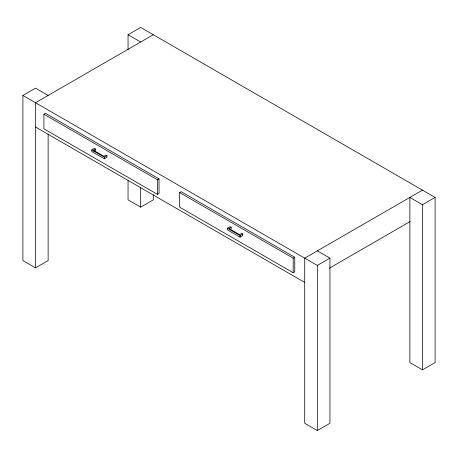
<?xml version="1.0" encoding="UTF-8"?>
<svg xmlns="http://www.w3.org/2000/svg" width="458" height="458" viewBox="0 0 458 458"><rect width="100%" height="100%" fill="white"/><g stroke="black" fill="none" stroke-linecap="round" stroke-linejoin="round"><path stroke-width="0.69" d="M48.136 134.039L48.136 260.568L35.518 267.856L22.9 260.568L22.9 95.436L35.518 88.154L48.136 95.436M128.051 49.739L128.051 34.728L140.669 27.446L435.1 197.432L435.1 362.564L422.482 369.846L409.864 362.564L409.864 197.432L422.482 204.715L435.1 197.432M153.293 34.728L35.518 102.724L35.518 267.856M43.911 114.231L45.474 113.326L159.041 178.895L159.041 193.465L157.478 194.369L43.911 128.801L43.911 114.231L157.478 179.799L159.041 178.895M95.436 148.982L93.329 150.195L103.846 156.27L105.953 155.056L107 155.663L107 157.283L104.361 158.806L91.743 151.524L91.743 149.903L94.382 148.375L95.436 148.982L95.436 150.608L93.856 151.518M91.743 149.903L104.361 157.186L107 155.663M128.051 180.561L128.051 199.86L140.669 207.148L153.293 199.86L153.293 194.856M179.622 192.583L181.191 191.679L294.752 257.247L294.752 271.817L293.189 272.722L179.622 207.153L179.622 192.583L293.189 258.152L294.752 257.247M231.147 227.334L229.046 228.548L239.557 234.622L241.664 233.408L242.711 234.015L242.711 235.635L240.072 237.158L227.454 229.876L227.454 228.256L230.093 226.727L231.147 227.334L231.147 228.96L230.093 229.567M227.454 228.256L240.072 235.538L242.711 234.015M422.482 190.144L304.707 258.14L304.707 423.272L317.331 430.554L329.949 423.272L329.949 258.14L317.331 250.852M22.9 95.436L317.331 265.422L329.949 258.14M329.376 268.182L410.15 221.546M128.051 34.728L140.669 42.016M35.518 127.009L304.707 282.426M422.482 204.715L422.482 369.846M317.331 265.422L317.331 430.554M293.189 258.152L293.189 272.722M240.072 235.538L240.072 237.158M157.478 179.799L157.478 194.369M140.669 187.127L140.669 207.148M104.361 157.186L104.361 158.806"/></g></svg>
